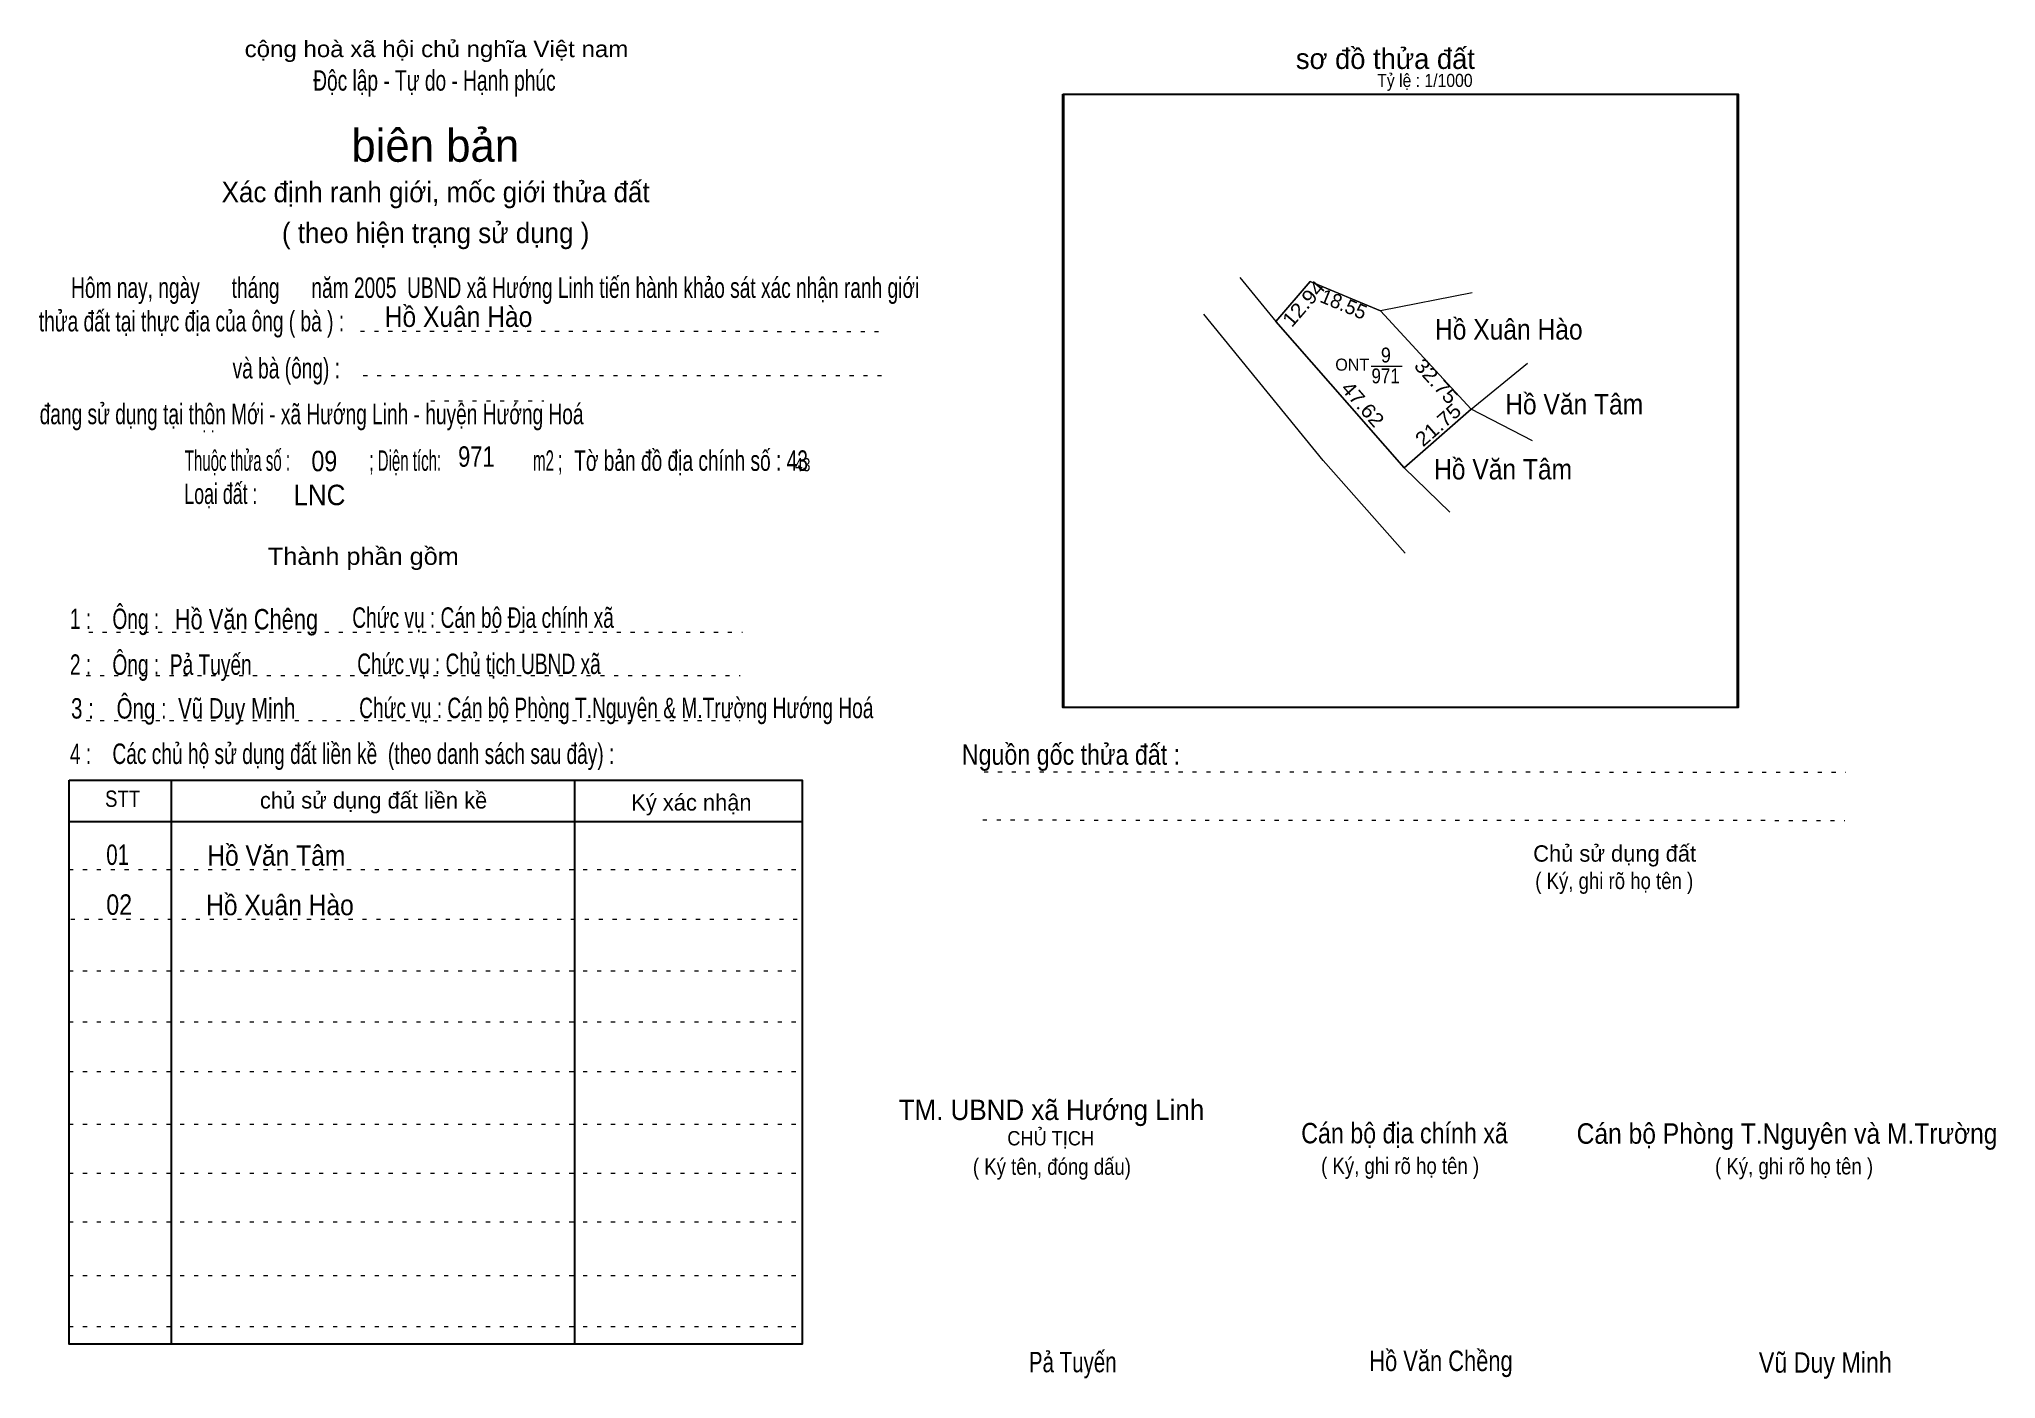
# Model space of a CAD drawing. Header units: centimetres. Extents: x -1.5 to 46.4, y -3.9 to 28.9.
import ezdxf
from ezdxf.enums import TextEntityAlignment as Align

# ---------------------------------------------------------------- set-up
doc = ezdxf.new("R2010")
doc.units = ezdxf.units.CM
doc.header["$LTSCALE"] = 0.2
doc.linetypes.add('DOTTED', pattern=[1.5, 0.3, -1.2])
for name, color, linetype in [('1', 7, 'Continuous'), ('16', 7, 'Continuous'), ('34', 7, 'Continuous'), ('51', 7, 'Continuous')]:
    doc.layers.add(name, color=color, linetype=linetype)
for name, color, linetype, lineweight in [('15', 7, 'Continuous', 13), ('2', 7, 'Continuous', 25), ('22', 7, 'Continuous', 13), ('5', 7, 'DOTTED', 13)]:
    doc.layers.add(name, color=color, linetype=linetype, lineweight=lineweight)

msp = doc.modelspace()

# ---------------------------------------------------------------- linework, layer by layer
at = {"layer": '15'}
msp.add_line((31.1, 20.87), (31.86, 20.87), dxfattribs=at)
at = {"layer": '2'}
msp.add_lwpolyline([(23.56, 27.52), (40.06, 27.52), (40.06, 12.52), (23.56, 12.52)], close=True, dxfattribs=at)
at = {"layer": '22'}
for p, q in [((27.89, 23.04), (28.77, 21.96)), ((33.57, 22.66), (31.33, 22.22)), ((29.93, 18.56), (27.01, 22.14)), ((33.55, 19.82), (34.93, 20.94)), ((35.05, 19.04), (33.55, 19.82)), ((31.93, 16.3), (29.93, 18.56)), ((33.03, 17.3), (31.91, 18.38))]:
    msp.add_line(p, q, dxfattribs=at)
msp.add_lwpolyline([(33.55, 19.82), (31.33, 22.22), (29.61, 22.94), (28.77, 21.96), (31.91, 18.38)], close=True, dxfattribs=at)
for points in [[(28.77, 21.96), (29.61, 22.94), (31.33, 22.22)], [(31.33, 22.22), (33.55, 19.82), (31.91, 18.38), (28.77, 21.96)]]:
    msp.add_lwpolyline(points, dxfattribs=at)
at = {"layer": '5'}
for p, q in [((6.37, 21.73), (19.21, 21.72)), ((6.44, 20.64), (19.25, 20.64)), ((8.09, 20.02), (10.86, 20.02)), ((-0.28, 14.36), (15.72, 14.36)), ((-0.34, 13.3), (15.66, 13.3)), ((-0.34, 12.2), (15.66, 12.2)), ((21.63, 10.95), (42.72, 10.94)), ((21.6, 9.77), (42.69, 9.76)), ((-0.76, 8.56), (17.18, 8.56)), ((-0.72, 7.34), (17.22, 7.34)), ((-0.76, 6.08), (17.18, 6.08)), ((-0.76, 4.83), (17.18, 4.83)), ((-0.76, 3.62), (17.18, 3.62)), ((-0.76, 2.33), (17.18, 2.33)), ((-0.76, 1.13), (17.18, 1.13)), ((-0.76, -0.06), (17.18, -0.06)), ((-0.76, -1.37), (17.18, -1.37)), ((-0.76, -2.62), (17.18, -2.62))]:
    msp.add_line(p, q, dxfattribs=at)
at = {"layer": '5', "linetype": 'Continuous', "lineweight": 25}
for p, q in [((1.74, 10.74), (1.74, -3.05)), ((11.61, 10.74), (11.61, -3.05)), ((-0.76, 9.73), (17.18, 9.73))]:
    msp.add_line(p, q, dxfattribs=at)
for points in [[(23.58, 27.52), (40.08, 27.52), (40.08, 12.52), (23.58, 12.52)], [(-0.76, 10.74), (17.18, 10.74), (17.18, -3.05), (-0.76, -3.05)]]:
    msp.add_lwpolyline(points, close=True, dxfattribs=at)

# ---------------------------------------------------------------- texts
at = {"layer": '1'}
for s, width, p in [('01', 0.75, (0.15, 8.67)), ('02', 0.85, (0.15, 7.45))]:
    msp.add_text(s, height=0.5, dxfattribs=dict(at, width=width)).set_placement(p)
at = {"layer": '15'}
for s, height, width, p in [('9', 0.364, 0.9, (31.34, 20.96)), ('971', 0.3644, 0.85, (31.11, 20.45))]:
    msp.add_text(s, height=height, dxfattribs=dict(at, width=width)).set_placement(p)
at = {"layer": '16', "width": 0.9}
for s, p in [('Hồ Xuân Hào', (8.77, 21.83)), ('Hồ Xuân Hào', (34.47, 21.52)), ('Hồ Văn Tâm', (36.07, 19.69)), ('Hồ Văn Tâm', (34.33, 18.1)), ('Hồ Văn Tâm', (4.31, 8.65)), ('Hồ Xuân Hào', (4.4, 7.44))]:
    msp.add_text(s, height=0.4999, dxfattribs=at).set_placement(p, align=Align.CENTER)
at = {"layer": '22'}
msp.add_text('ONT', height=0.2951, dxfattribs=at).set_placement((30.64, 20.76), align=Align.CENTER)
at = {"layer": '34'}
for s, height, width, p in [(': : ', 0.32, 0.85, (2.5, 19.25)), ('09', 0.5, 0.85, (5.17, 18.3)), ('971', 0.5, 0.8, (8.76, 18.41)), ('43', 0.32, 0.8, (17, 18.3)), ('LNC', 0.5, 0.95, (4.73, 17.47))]:
    msp.add_text(s, height=height, dxfattribs=dict(at, width=width)).set_placement(p)
at = {"layer": '5'}
for s, height, width, p in [('cộng hoà xã hội chủ nghĩa Việt nam', 0.4, 1.1, (8.23, 28.43)), ('Độc lập - Tự do - Hạnh phúc', 0.5, 0.7, (8.18, 27.61)), ('Xác định ranh giới, mốc giới thửa đất', 0.5, 0.95, (8.21, 24.88)), ('( theo hiện trạng sử dụng )', 0.5, 0.95, (8.21, 23.88)), ('Thành phần gồm', 0.42, 1.1, (6.44, 16.01)), ('Hồ Văn Chêng', 0.5, 0.8, (3.58, 14.43)), ('Chức vụ : Cán bộ Địa chính xã', 0.5, 0.7, (9.37, 14.47)), ('Chức vụ : Chủ tịch UBND xã', 0.5, 0.7, (9.27, 13.34)), ('Chức vụ : Cán bộ Phòng T.Nguyên & M.Trường Hướng Hoá', 0.5, 0.7, (12.63, 12.26)), ('    Nguồn gốc thửa đất :', 0.5, 0.85, (23.44, 11.12)), ('( Ký, ghi rõ họ tên )', 0.4, 0.85, (37.05, 8.08)), ('CHỦ TỊCH', 0.35, 0.95, (23.26, 1.81)), ('( Ký tên, đóng dấu)', 0.4, 0.85, (23.29, 1.09)), ('( Ký, ghi rõ họ tên )', 0.4, 0.85, (31.81, 1.11)), ('( Ký, ghi rõ họ tên )', 0.4, 0.85, (41.45, 1.1)), ('Pả Tuyến', 0.5, 0.75, (23.8, -3.74)), ('Hồ Văn Chềng', 0.5, 0.8, (32.81, -3.71)), ('Vũ Duy Minh', 0.5, 0.85, (42.215, -3.75))]:
    msp.add_text(s, height=height, dxfattribs=dict(at, width=width)).set_placement(p, align=Align.CENTER)
msp.add_text('sơ đồ thửa đất', height=0.5, dxfattribs=at).set_placement((29.26, 28.14))
for s, height, p in [('biên bản', 0.8, (8.2, 25.87)), ('      chủ sử dụng đất liền kề', 0.4, (6.245, 10.05)), ('   Ký xác nhận', 0.4, (14.245, 10)), ('Chủ sử dụng đất', 0.4, (37.06, 8.75))]:
    msp.add_text(s, height=height, dxfattribs=at).set_placement(p, align=Align.CENTER)
for s, height, width, p in [('   Hôm nay, ngày      tháng      năm 2005  UBND xã Hướng Linh tiến hành khảo sát xác nhận ranh giới ', 0.5, 0.7, (-1.1, 22.54)), ('thửa đất tại thực địa của ông ( bà ) :                                       ', 0.5, 0.7, (-1.5, 21.72)), ('                                     và bà (ông) :', 0.5, 0.7, (-1.57, 20.57)), (' đang sử dụng tại thôn Mới - xã Hướng Linh - huyện Hướng Hoá', 0.5, 0.7, (-1.61, 19.45)), ('Thuộc thửa số :                   ; Diện tích:                      m2 ;                                            ', 0.5, 0.55, (2.07, 18.31)), ('Tờ bản đồ địa chính số : 43', 0.5, 0.7, (11.6, 18.31)), ('Loại đất :  ', 0.5, 0.65, (2.06, 17.5)), ('    1 :    Ông :                                                        ', 0.5, 0.7, (-1.26, 14.44)), ('    2 :    Ông :  Pả Tuyến', 0.5, 0.7, (-1.26, 13.32)), ('    3 :    Ông :  Vũ Duy Minh', 0.5, 0.75, (-1.27, 12.25)), ('    4 :    Các chủ hộ sử dụng đất liền kề  (theo danh sách sau đây) :', 0.5, 0.7, (-1.26, 11.14)), ('STT', 0.4, 0.85, (0.12, 10.09)), ('TM. UBND xã Hướng Linh', 0.5, 0.95, (19.54, 2.43)), ('Cán bộ địa chính xã  ', 0.5, 0.85, (29.39, 1.86)), ('Cán bộ Phòng T.Nguyên và M.Trường', 0.5, 0.9, (36.13, 1.85))]:
    msp.add_text(s, height=height, dxfattribs=dict(at, width=width)).set_placement(p)
at = {"layer": '51', "width": 0.9}
msp.add_text('Tỷ lệ : 1/1000', height=0.32, dxfattribs=at).set_placement((31.25, 27.7))
at = {"layer": '51', "width": 1.1}
for s, rotation, p in [('12.94', 49.072, (29.16, 21.8)), ('32.75', 312.414, (32.13, 20.86)), ('47.62', 311.143, (30.34, 20.31)), ('21.75', 41.216, (32.37, 18.88))]:
    msp.add_text(s, height=0.35, rotation=rotation, dxfattribs=at).set_placement(p)
at = {"layer": '51'}
msp.add_text('18.55', height=0.35, rotation=337.39, dxfattribs=at).set_placement((29.82, 22.45))

doc.saveas('drawing.dxf')
